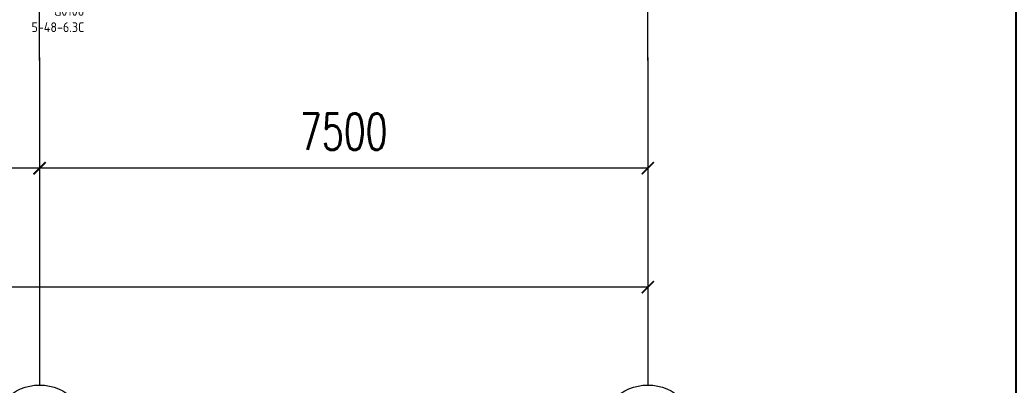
# Model space of a CAD drawing. Extents: x -681219 to -550379, y -242630 to -158199.
# Drawn here: x -563211 to -550929, y -232117 to -227617 of the extents above; entities that cross this region are included whole.
import ezdxf
from ezdxf.enums import TextEntityAlignment as Align
from ezdxf.lldxf.tags import DXFTag

# ---------------------------------------------------------------- set-up
doc = ezdxf.new("R2010")
doc.units = 0
doc.header["$LTSCALE"] = 1000
doc.layers.get('0').update_dxf_attribs({"linetype": 'CONTINUOUS'})
doc.layers.get('Defpoints').update_dxf_attribs({"linetype": 'CONTINUOUS'})
for name, color, linetype, lineweight in [('DIM', 7, 'CONTINUOUS', 18), ('famsun', 7, 'CONTINUOUS', 0), ('轴网_标注', 7, 'CONTINUOUS', 0), ('轴网_轴线', 1, 'CENTER2', 0)]:
    doc.layers.add(name, color=color, linetype=linetype, lineweight=lineweight)
doc.layers.add('TEXT', color=7, linetype='CONTINUOUS')
doc.styles.add('DIM_FONT', font='simplex.shx', dxfattribs={"width": 0.7, "bigfont": 'gbcbig.shx'})
doc.styles.add('ISOCP', font='isocp.shx', dxfattribs={"bigfont": 'gbcbig.shx'})
tags = doc.linetypes.add('CENTER2', pattern=[28.575, 19.05, -3.175, 3.175, -3.175]).pattern_tags.tags
tags[10:11] = [DXFTag(74, 4), DXFTag(75, 0), DXFTag(340, '0'), DXFTag(46, 0.0), DXFTag(50, 0.0), DXFTag(44, 0.0), DXFTag(45, 0.0)]
tags[8:9] = [DXFTag(74, 4), DXFTag(75, 0), DXFTag(340, '0'), DXFTag(46, 0.0), DXFTag(50, 0.0), DXFTag(44, 0.0), DXFTag(45, 0.0)]
tags[6:7] = [DXFTag(74, 4), DXFTag(75, 0), DXFTag(340, '0'), DXFTag(46, 0.0), DXFTag(50, 0.0), DXFTag(44, 0.0), DXFTag(45, 0.0)]
tags[4:5] = [DXFTag(74, 4), DXFTag(75, 0), DXFTag(340, '0'), DXFTag(46, 0.0), DXFTag(50, 0.0), DXFTag(44, 0.0), DXFTag(45, 0.0)]
doc.dimstyles.new('DIMN150', dxfattribs={"dimscale": 1.5, "dimtxt": 300, "dimasz": 100, "dimexe": 250, "dimexo": 300, "dimgap": 150, "dimtad": 1, "dimtoh": 1, "dimdec": 0, "dimzin": 0, "dimdsep": 46, "dimtxsty": 'DIM_FONT', "dimblk": 'ARCHTICK', "dimcen": 0.09, "dimclrt": 256, "dimadec": 0, "dimazin": 0, "dimtfac": 1, "dimtdec": 4, "dimtofl": 0, "dimtmove": 0, "dimatfit": 3, "dimfxl": 0, "dimtolj": 1, "dimtzin": 0, "dimarcsym": 0})

# ---------------------------------------------------------------- blocks, each defined once
blk = doc.blocks.new('轴网8FA15DC97FB90233')
at = {"layer": '轴网_轴线'}
for p, q in [((0, -1200), (0, 23700)), ((7500, -1200), (7500, 23700))]:
    blk.add_line(p, q, dxfattribs=at)
blk = doc.blocks.new('_ArchTick')
at = {"const_width": 0.15}
blk.add_lwpolyline([(-0.5, -0.5), (0.5, 0.5)], dxfattribs=at)
blk = doc.blocks.new('*D152')
at = {"layer": 'Defpoints', "color": 0, "transparency": 16777216}
for p in [(35500, 487), (43000, 487), (35500, -1327)]:
    blk.add_point(p, dxfattribs=at)
at = {"layer": '轴网_标注', "color": 0, "lineweight": -2, "transparency": 16777216}
for p, q in [((35500, 37), (35500, -1702)), ((43000, 37), (43000, -1702)), ((43000, -1327), (35500, -1327))]:
    blk.add_line(p, q, dxfattribs=at)
at = {"layer": '轴网_标注', "color": 0, "lineweight": -2, "transparency": 16777216, "xscale": 150, "yscale": 150, "zscale": 150, "rotation": 180}
blk.add_blockref('_ArchTick', (35500, -1327), dxfattribs=at)
at = {"layer": '轴网_标注', "color": 0, "lineweight": -2, "transparency": 16777216, "xscale": 150, "yscale": 150, "zscale": 150}
blk.add_blockref('_ArchTick', (43000, -1327), dxfattribs=at)
at = {"layer": '轴网_标注', "transparency": 16777216, "insert": (39250, -877), "char_height": 450, "attachment_point": 5, "style": 'DIM_FONT'}
blk.add_mtext('\\A1;7500', dxfattribs=at)
blk = doc.blocks.new('*D153')
at = {"layer": 'Defpoints', "color": 0, "transparency": 16777216}
for p in [(28500, 487), (35500, 487), (28500, -1327)]:
    blk.add_point(p, dxfattribs=at)
at = {"layer": '轴网_标注', "color": 0, "lineweight": -2, "transparency": 16777216}
for p, q in [((28500, 37), (28500, -1702)), ((35500, 37), (35500, -1702)), ((35500, -1327), (28500, -1327))]:
    blk.add_line(p, q, dxfattribs=at)
at = {"layer": '轴网_标注', "color": 0, "lineweight": -2, "transparency": 16777216, "xscale": 150, "yscale": 150, "zscale": 150, "rotation": 180}
blk.add_blockref('_ArchTick', (28500, -1327), dxfattribs=at)
at = {"layer": '轴网_标注', "color": 0, "lineweight": -2, "transparency": 16777216, "xscale": 150, "yscale": 150, "zscale": 150}
blk.add_blockref('_ArchTick', (35500, -1327), dxfattribs=at)
at = {"layer": '轴网_标注', "transparency": 16777216, "insert": (32000, -877), "char_height": 450, "attachment_point": 5, "style": 'DIM_FONT'}
blk.add_mtext('\\A1;7000', dxfattribs=at)
blk = doc.blocks.new('*D151')
at = {"layer": 'Defpoints', "color": 0, "transparency": 16777216}
for p in [(0, 0), (43000, 0), (0, -2793)]:
    blk.add_point(p, dxfattribs=at)
at = {"layer": '轴网_标注', "color": 0, "lineweight": -2, "transparency": 16777216}
for p, q in [((0, -450), (0, -3168)), ((43000, -450), (43000, -3168)), ((43000, -2793), (0, -2793))]:
    blk.add_line(p, q, dxfattribs=at)
at = {"layer": '轴网_标注', "color": 0, "lineweight": -2, "transparency": 16777216, "xscale": 150, "yscale": 150, "zscale": 150, "rotation": 180}
blk.add_blockref('_ArchTick', (0, -2793), dxfattribs=at)
at = {"layer": '轴网_标注', "color": 0, "lineweight": -2, "transparency": 16777216, "xscale": 150, "yscale": 150, "zscale": 150}
blk.add_blockref('_ArchTick', (43000, -2793), dxfattribs=at)
at = {"layer": '轴网_标注', "transparency": 16777216, "insert": (21500, -2343), "char_height": 450, "attachment_point": 5, "style": 'DIM_FONT'}
blk.add_mtext('\\A1;43000', dxfattribs=at)
blk = doc.blocks.new('宠物食品标准A0')
at = {"color": 0}
blk.add_lwpolyline([(20, 821), (20, 10), (1179, 10), (1179, 821)], close=True, dxfattribs=at)
at = {"style": 'ISOCP', "flags": 8}
for tag, height, p in [('建设单位', 6, (1109, 98)), ('项目名称', 6, (1109, 82)), ('设计', 6, (894, 66)), ('审定', 6, (974, 66)), ('设计阶段', 6, (1164, 66)), ('图纸名称1', 10, (1059, 58)), ('审核', 6, (974, 50)), ('制图', 6, (894, 50)), ('图别', 6, (1164, 50)), ('图纸名称2', 10, (1059, 42)), ('校核', 6, (894, 34)), ('设计号', 6, (974, 34)), ('图号', 4, (1164, 34)), ('图纸名称3', 10, (1059, 26)), ('日期', 6, (894, 18)), ('比例', 6, (974, 18)), ('版本号', 6, (1164, 18))]:
    blk.add_attdef(tag, text='', height=height, dxfattribs=at).set_placement(p, align=Align.MIDDLE_CENTER)
blk = doc.blocks.new('56')
at = {"layer": '轴网_标注'}
for p, q in [((35500, -450), (35500, -4000)), ((43000, -450), (43000, -4000))]:
    blk.add_line(p, q, dxfattribs=at)
for centre in [(35500, -4600), (43000, -4600)]:
    blk.add_circle(centre, 600, dxfattribs=at)
for base, p1, p2, picture, middle in [((28500, -1326.9), (35500, 487.1), (28500, 487.1), '*D153', (32000, -876.9)), ((35500, -1326.9), (43000, 487.1), (35500, 487.1), '*D152', (39250, -876.9)), ((0, -2792.7), (43000, 0), (0, 0), '*D151', (21500, -2342.7))]:
    dim = blk.add_linear_dim(base=base, p1=p1, p2=p2, dimstyle='DIMN150', dxfattribs=at)
    dim.commit()
    dim.dimension.update_dxf_attribs({"geometry": picture, "text_midpoint": middle})

msp = doc.modelspace()

# ---------------------------------------------------------------- block references
at = {"xscale": 55, "yscale": 55, "zscale": 55}
msp.add_blockref('宠物食品标准A0', (-615773.7656, -242629.5392), dxfattribs=at)
at = {"layer": 'DIM', "color": 2}
msp.add_blockref('56', (-598468.721, -228116.6983), dxfattribs=at)
at = {"layer": 'famsun', "xscale": -1}
msp.add_blockref('轴网8FA15DC97FB90233', (-555468.721, -226916.6983), dxfattribs=at)

# ---------------------------------------------------------------- texts
at = {"layer": 'TEXT', "insert": (-562417.5284, -227246.1935), "char_height": 120, "attachment_point": 3, "style": 'ISOCP'}
msp.add_mtext_dynamic_manual_height_columns('Fan\\P{\\Fisocp|c134;G0108\\P5-48-6.3C}', width=1859.741632, gutter_width=40.8108, heights=[0], dxfattribs=at)

doc.saveas('drawing.dxf')
